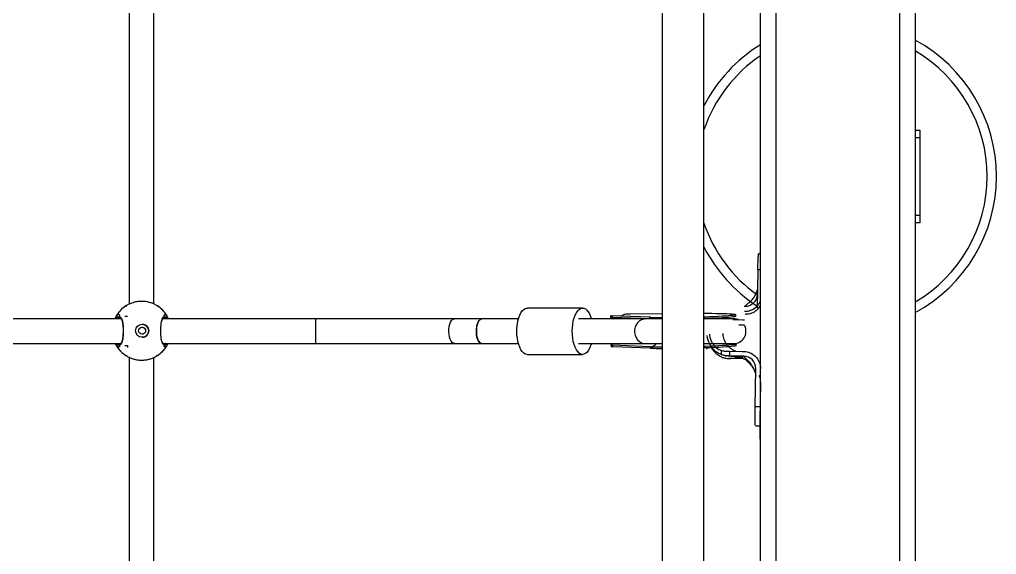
# Model space of a CAD drawing. Header units: millimetres. Extents: x -3365 to 2979, y -3775 to 2808.
# Drawn here: x 850 to 1481, y 314 to 660 of the extents above; entities that cross this region are included whole.
import ezdxf

# ---------------------------------------------------------------- set-up
doc = ezdxf.new("R2010")
doc.units = ezdxf.units.MM
doc.layers.add('DIKOM_ОБЪЕКТ', color=7, linetype='Continuous')

msp = doc.modelspace()

# ---------------------------------------------------------------- linework, layer by layer
at = {"layer": 'DIKOM_ОБЪЕКТ'}
for p, q in [((1338.86, 1308.33), (1338.86, -1291.67)), ((1418.86, -1291.67), (1418.86, 1308.33)), ((1428.86, 1308.33), (1428.86, -1291.67)), ((1328.86, 48.33), (1328.86, 1068.33)), ((1265.36, 1054.33), (1265.36, 62.33)), ((1292.36, 62.33), (1292.36, 1054.33)), ((920.86, 741.47), (920.86, 475.75)), ((936.86, 475.91), (936.86, 741.36)), ((1428.86, 588.33), (1431.86, 588.33)), ((1431.86, 588.33), (1431.86, 583.33)), ((1431.86, 583.33), (1428.86, 583.33)), ((1431.86, 583.33), (1431.86, 533.33)), ((1428.86, 533.33), (1431.86, 533.33)), ((1431.86, 533.33), (1431.86, 528.33)), ((1431.86, 528.33), (1428.86, 528.33)), ((1328.86, 508.38), (1327.69, 508.4)), ((1327.14, 497.98), (1326.71, 473.3)), ((1328.86, 497.95), (1327.14, 497.98)), ((918.75, 474.61), (919.43, 474.69)), ((939.2, 474.62), (939.25, 474.61)), ((939.25, 474.61), (939.25, 474.47)), ((913.56, 467.62), (914.48, 467.86)), ((918.07, 468.11), (919.92, 468.11)), ((943.83, 467.86), (944.69, 467.59)), ((945.01, 468.8), (945.08, 468.45)), ((1213.95, 473.3), (1178.17, 473.3)), ((1231.96, 468.28), (1231.98, 467.28)), ((1257.81, 467.3), (1232.06, 468.29)), ((1257.27, 467.29), (1232.96, 468.23)), ((1232.96, 468.23), (1232.98, 467.23)), ((1257.26, 466.3), (1232.98, 467.23)), ((1265.36, 469.57), (1244.73, 469.31)), ((1257.81, 467.3), (1257.27, 467.29)), ((1257.27, 467.29), (1257.28, 466.3)), ((1312.93, 468.01), (1312.91, 469.01)), ((915.84, 466.3), (642.58, 466.3)), ((914.75, 467.08), (914.87, 467.09)), ((1041.64, 466.3), (942.58, 466.3)), ((943.44, 467.08), (943.52, 467.09)), ((1131.09, 466.3), (1041.64, 466.3)), ((1041.64, 450.3), (1041.64, 466.3)), ((1148.86, 466.3), (1131.09, 466.3)), ((1172.5, 466.3), (1148.86, 466.3)), ((1254.65, 466.3), (1211.21, 466.3)), ((1257.17, 466.3), (1254.65, 466.3)), ((1265.36, 466.3), (1257.52, 466.3)), ((1311.49, 466.3), (1292.36, 466.3)), ((1317.57, 465.46), (1311.09, 465.57)), ((1314.83, 462.51), (1317.51, 462.46)), ((1317.51, 462.46), (1318.51, 462.44)), ((1318.57, 465.44), (1317.57, 465.46)), ((1319.12, 460.7), (1319.25, 460.7)), ((643.07, 450.3), (915.3, 450.3)), ((913.88, 450.44), (914.68, 450.14)), ((914.87, 450.13), (914.69, 450.15)), ((918.07, 449.11), (919.92, 449.11)), ((919.92, 449.11), (919.92, 447.74)), ((943.07, 450.3), (1041.64, 450.3)), ((944.78, 449.71), (943.83, 449.37)), ((943.89, 450.28), (944.62, 450.51)), ((945.08, 448.77), (945.01, 448.43)), ((1041.64, 450.3), (1131.09, 450.3)), ((1131.09, 450.3), (1148.86, 450.3)), ((1148.86, 450.3), (1172.5, 450.3)), ((1211.21, 450.3), (1254.65, 450.3)), ((1232.28, 449.42), (1232.3, 448.41)), ((1257.59, 448.31), (1233.28, 449.25)), ((1233.28, 449.25), (1233.3, 448.25)), ((1257.6, 447.31), (1233.3, 448.25)), ((1254.65, 450.3), (1265.36, 450.3)), ((1257.59, 448.31), (1257.6, 447.31)), ((1292.36, 450.3), (1311.49, 450.3)), ((1313.25, 449.03), (1313.23, 450.03)), ((915, 445.81), (915.26, 445.53)), ((918.75, 442.61), (919.43, 442.53)), ((938.43, 442.53), (939.25, 442.61)), ((939.25, 442.61), (939.25, 442.76)), ((1178.17, 443.3), (1213.95, 443.3)), ((1294.4, 446.77), (1294.39, 447.54)), ((1303.68, 443.1), (1303.73, 445.82)), ((1306.15, 442.5), (1307.14, 442.44)), ((1308.92, 445.37), (1308.87, 442.37)), ((1317, 442.23), (1308.87, 442.37)), ((1308.92, 445.37), (1317.05, 445.23)), ((1318, 442.22), (1317, 442.23)), ((1317.05, 445.23), (1318.05, 445.21)), ((920.86, 441.47), (920.86, 175.74)), ((936.86, 175.91), (936.86, 441.36)), ((1317.74, 440.49), (1309.6, 440.62)), ((1318.01, 440.48), (1317.74, 440.49)), ((1318.01, 440.48), (1318.39, 440.39)), ((1325.42, 409.41), (1325.86, 434.09)), ((1328.85, 425.31), (1328.42, 400.62)), ((1328.42, 409.36), (1325.42, 409.41)), ((1325.61, 397.24), (1328.61, 397.19))]:
    msp.add_line(p, q, dxfattribs=at)
at = {"layer": 'DIKOM_ОБЪЕКТ', "flags": 128}
for points in [[(1171.47, 458.3), (1171.54, 460.59), (1171.78, 462.83), (1172.16, 464.96), (1172.69, 466.93), (1173.34, 468.7), (1174.11, 470.23), (1174.97, 471.48), (1175.91, 472.42), (1176.9, 473.03), (1177.92, 473.29), (1178.17, 473.3)], [(1207.24, 458.3), (1207.32, 460.59), (1207.56, 462.83), (1207.94, 464.96), (1208.46, 466.93), (1209.12, 468.7), (1209.89, 470.23), (1210.75, 471.48), (1211.68, 472.42), (1212.67, 473.03), (1213.69, 473.29), (1214.72, 473.2), (1215.73, 472.76), (1216.7, 471.99), (1217.6, 470.89), (1218.41, 469.5), (1219.13, 467.84), (1219.63, 466.3)], [(1292.36, 469.88), (1294.4, 469.88), (1297.37, 469.87), (1300.16, 469.84), (1302.73, 469.79), (1305.07, 469.74), (1307.14, 469.66), (1308.93, 469.58), (1310.4, 469.48), (1311.54, 469.37), (1312.35, 469.25), (1312.8, 469.12), (1312.9, 468.98), (1312.65, 468.84), (1312.04, 468.69), (1311.08, 468.54), (1309.79, 468.4), (1308.18, 468.25), (1306.27, 468.1), (1304.07, 467.96), (1301.63, 467.83), (1298.95, 467.7), (1296.08, 467.58), (1293.05, 467.48), (1292.36, 467.45)], [(1312.93, 468.01), (1312.92, 467.98), (1312.66, 467.84), (1312.05, 467.69), (1311.1, 467.55), (1309.81, 467.4), (1308.2, 467.25), (1306.28, 467.1), (1304.09, 466.96), (1301.64, 466.83), (1298.97, 466.7), (1296.1, 466.58), (1293.07, 466.48), (1292.36, 466.45)], [(1131.09, 450.3), (1130.32, 450.49), (1129.58, 451.04), (1128.92, 451.93), (1128.36, 453.12), (1127.92, 454.55), (1127.64, 456.16), (1127.51, 457.87), (1127.55, 459.59), (1127.76, 461.26), (1128.12, 462.79), (1128.63, 464.11), (1129.24, 465.15), (1129.94, 465.88), (1130.7, 466.25), (1131.09, 466.3)], [(1148.86, 450.3), (1148.09, 450.49), (1147.35, 451.04), (1146.69, 451.93), (1146.13, 453.12), (1145.7, 454.55), (1145.41, 456.16), (1145.28, 457.87), (1145.33, 459.59), (1145.53, 461.26), (1145.9, 462.79), (1146.4, 464.11), (1147.01, 465.15), (1147.71, 465.88), (1148.47, 466.25), (1148.86, 466.3)], [(1148.86, 466.3), (1148.28, 466.19), (1147.53, 465.73), (1146.85, 464.92), (1146.26, 463.8), (1145.79, 462.42), (1145.47, 460.85), (1145.3, 459.16), (1145.3, 457.43), (1145.47, 455.75), (1145.79, 454.18), (1146.26, 452.8), (1146.85, 451.68), (1147.53, 450.87), (1148.28, 450.4), (1148.86, 450.3)], [(1254.65, 466.3), (1253.5, 466.19), (1252, 465.73), (1250.64, 464.92), (1249.46, 463.8), (1248.52, 462.42), (1247.87, 460.85), (1247.54, 459.16), (1247.54, 457.43), (1247.87, 455.75), (1248.52, 454.18), (1249.46, 452.8), (1250.64, 451.68), (1252, 450.87), (1253.5, 450.4), (1254.65, 450.3)], [(1178.17, 443.3), (1177.92, 443.31), (1176.9, 443.57), (1175.91, 444.18), (1174.97, 445.12), (1174.11, 446.37), (1173.34, 447.9), (1172.69, 449.67), (1172.16, 451.64), (1171.78, 453.77), (1171.54, 456.01), (1171.47, 458.3)], [(1219.63, 450.3), (1219.13, 448.76), (1218.41, 447.1), (1217.6, 445.71), (1216.7, 444.61), (1215.73, 443.84), (1214.72, 443.4), (1213.69, 443.31), (1212.67, 443.57), (1211.68, 444.18), (1210.75, 445.12), (1209.89, 446.37), (1209.12, 447.9), (1208.46, 449.67), (1207.94, 451.64), (1207.56, 453.77), (1207.32, 456.01), (1207.24, 458.3)], [(1312.25, 450.34), (1312.67, 450.27), (1313.12, 450.14), (1313.22, 450), (1312.97, 449.86), (1312.36, 449.71), (1311.4, 449.56), (1310.11, 449.41), (1308.5, 449.27), (1306.59, 449.12), (1304.39, 448.98), (1301.95, 448.85), (1299.27, 448.72), (1296.4, 448.6), (1293.37, 448.49), (1292.36, 448.46)], [(1313.25, 449.03), (1313.24, 449), (1312.98, 448.86), (1312.37, 448.71), (1311.42, 448.56), (1310.13, 448.42), (1308.52, 448.27), (1306.6, 448.12), (1304.41, 447.98), (1301.96, 447.85), (1299.29, 447.72), (1296.42, 447.6), (1293.39, 447.5), (1292.36, 447.46)]]:
    msp.add_lwpolyline(points, dxfattribs=at)
at = {"layer": 'DIKOM_ОБЪЕКТ'}
for centre, radius in [((929.36, 458.61), 4.25), ((929.32, 458.61), 2.25)]:
    msp.add_circle(centre, radius, dxfattribs=at)
for centre, radius, start, end in [((1381.36, 558.33), 100, 298.35935, 61.64065), ((1381.36, 558.33), 100, 121.66824, 152.87325), ((1381.36, 558.33), 94, 300.35254, 59.64746), ((1381.36, 558.33), 94, 123.95286, 161.22833), ((1381.36, 558.33), 94, 198.77167, 234.5643), ((1381.36, 558.33), 100, 207.12675, 236.56463), ((929, 458.62), 19, 122.64945, 147.3565), ((929, 458.61), 19, 32.64608, 57.34917), ((929.07, 458.61), 18.68, 144.38895, 149.42444), ((929.33, 458.5), 17.55, 144.9903, 147.78447), ((928.54, 458.21), 18.08, 32.26235, 34.97617), ((929.18, 458.69), 18.54, 30.55252, 35.62712), ((1267.77, 771.44), 304.33, 268.02265, 269.54607), ((929.36, 458.61), 4.25, 359.9989, 89.99467), ((1311.49, 458.3), 8, 64.18387, 90), ((1311.49, 458.3), 8, 270, 25.04052), ((929.36, 458.61), 4.25, 269.9979, 0.00692), ((929.12, 458.64), 18.73, 210.5825, 215.60411), ((929, 458.61), 19, 212.6435, 237.35055), ((929.21, 458.65), 17.41, 212.20888, 215.02517), ((929, 458.61), 19, 302.65083, 327.35392), ((928.66, 458.93), 17.93, 325.00837, 327.74428), ((929.14, 458.56), 18.59, 324.37978, 329.44058), ((1257.08, 454.79), 6.5, 274.44847, 316.27092), ((1268.01, 749.79), 301.66, 268.0191, 269.49521), ((1268, 747.52), 300.39, 268.01576, 269.49489), ((1317.87, 434.23), 7.99, 359.00127, 89.07703)]:
    msp.add_arc(centre, radius, start, end, dxfattribs=at)
for points, knots in [([(1327.14, 497.98), (1327.15, 498.06), (1327.16, 498.47), (1327.21, 500.13), (1327.29, 502.46), (1327.39, 504.86), (1327.48, 506.56), (1327.57, 507.73), (1327.64, 508.35), (1327.68, 508.34), (1327.69, 508.33)], [0, 0, 0, 0, 0.012931, 0.064675, 0.272862, 0.428048, 0.587734, 0.74292, 0.902606, 1, 1, 1, 1]), ([(1326.76, 485.23), (1326.74, 485.12), (1326.68, 484.89), (1326.53, 484.35), (1326.27, 483.52), (1325.66, 482.02), (1324.28, 479.57), (1322.44, 477.46), (1320.51, 475.95), (1319.49, 474.98), (1318.76, 474.39), (1318.35, 474.27), (1318.23, 474.23)], [0, 0, 0, 0, 0.026525, 0.060818, 0.100472, 0.181749, 0.347934, 0.657901, 0.807316, 0.910556, 0.972548, 1, 1, 1, 1]), ([(1326.71, 482.03), (1326.7, 481.81), (1326.65, 480.69), (1326.08, 478.71), (1324.53, 476.47), (1322.31, 474.87), (1320.2, 474.22), (1318.93, 474.19), (1318.57, 474.18)], [0, 0, 0, 0, 0.054132, 0.268336, 0.482524, 0.697287, 0.911981, 1, 1, 1, 1]), ([(918.7, 474.55), (918.57, 474.48), (917.79, 474.02), (916.48, 472.95), (914.84, 471.36), (913.43, 469.57), (912.35, 467.88), (911.85, 466.75), (911.65, 466.3)], [0, 0, 0, 0, 0.038969, 0.24813, 0.45637, 0.663078, 0.867026, 1, 1, 1, 1]), ([(938.82, 474.88), (938.16, 475.24), (936.83, 475.99), (934.65, 476.8), (932.36, 477.36), (929.97, 477.64), (927.53, 477.61), (925.07, 477.26), (922.64, 476.57), (920.52, 475.69), (919.29, 474.92), (918.79, 474.61)], [0, 0, 0, 0, 0.107106, 0.217059, 0.328821, 0.442378, 0.557757, 0.675059, 0.794452, 0.916225, 1, 1, 1, 1]), ([(939.27, 474.57), (939.13, 474.68), (938.99, 474.79), (938.83, 474.87), (938.82, 474.88)], [0, 0, 0, 0, 0.962907, 1, 1, 1, 1]), ([(945.03, 468.81), (945.01, 468.84), (944.65, 469.47), (943.77, 470.61), (942.34, 472.2), (940.84, 473.54), (939.75, 474.26), (939.27, 474.57)], [0, 0, 0, 0, 0.012223, 0.2647, 0.524835, 0.791506, 1, 1, 1, 1]), ([(1318.51, 471.18), (1318.6, 471.18), (1319.02, 471.18), (1320.69, 471.27), (1323.48, 472.02), (1326.51, 474.2), (1328.38, 476.44), (1328.77, 477.95), (1328.86, 478.26)], [0, 0, 0, 0, 0.019069, 0.095395, 0.373315, 0.651246, 0.92794, 1, 1, 1, 1]), ([(1319.25, 469.43), (1319.34, 469.43), (1319.76, 469.43), (1321.43, 469.52), (1324.18, 470.29), (1327.15, 472.24), (1328.34, 474.12), (1328.86, 474.94)], [0, 0, 0, 0, 0.021961, 0.10986, 0.42994, 0.749996, 1, 1, 1, 1]), ([(912.07, 466.3), (912.5, 466.85), (912.99, 467.49), (913.49, 467.6), (913.56, 467.62)], [0, 0, 0, 0, 0.858399, 1, 1, 1, 1]), ([(913.89, 469.49), (913.98, 469.33), (914.17, 469.02), (914.69, 468.72), (914.95, 468.57)], [0, 0, 0, 0, 0.496574, 1, 1, 1, 1]), ([(914.95, 468.57), (914.69, 468.72), (914.17, 469.02), (913.98, 469.33), (913.89, 469.49)], [0, 0, 0, 0, 0.49648, 1, 1, 1, 1]), ([(914.95, 467.1), (914.89, 467.1), (914.76, 467.12), (914.59, 467.22), (914.46, 467.36), (914.4, 467.53), (914.4, 467.69), (914.44, 467.8), (914.47, 467.85), (914.48, 467.86)], [0, 0, 0, 0, 0.177609, 0.355517, 0.528409, 0.689325, 0.838812, 0.983098, 1, 1, 1, 1]), ([(914.48, 467.86), (914.45, 467.81), (914.41, 467.72), (914.4, 467.55), (914.44, 467.4), (914.54, 467.26), (914.68, 467.16), (914.82, 467.1), (914.92, 467.1), (914.95, 467.1)], [0, 0, 0, 0, 0.14536, 0.290778, 0.434657, 0.582178, 0.738601, 0.906188, 1, 1, 1, 1]), ([(914.48, 467.86), (914.86, 467.73), (915.66, 467.45), (916.49, 465.71), (916.91, 463.45), (917.12, 460.88), (917.17, 458.12), (917.05, 455.07), (916.71, 452.43), (916.07, 450.48), (915.27, 449.54), (914.68, 449.41), (914.48, 449.37)], [0, 0, 0, 0, 0.111433, 0.229361, 0.339015, 0.410112, 0.516712, 0.623258, 0.729394, 0.834804, 0.941415, 1, 1, 1, 1]), ([(941.85, 464.55), (941.88, 464.78), (942.03, 465.83), (942.56, 467.05), (943.25, 467.76), (943.72, 467.84), (943.83, 467.86)], [0, 0, 0, 0, 0.102771, 0.487507, 0.879926, 1, 1, 1, 1]), ([(944.25, 469.49), (944.18, 469.33), (944.05, 469.02), (943.58, 468.72), (943.35, 468.57)], [0, 0, 0, 0, 0.496572, 1, 1, 1, 1]), ([(944.25, 469.49), (944.18, 469.33), (944.05, 469.02), (943.58, 468.72), (943.35, 468.57)], [0, 0, 0, 0, 0.496572, 1, 1, 1, 1]), ([(943.83, 467.86), (943.85, 467.81), (943.9, 467.72), (943.9, 467.55), (943.86, 467.4), (943.77, 467.26), (943.63, 467.16), (943.48, 467.1), (943.39, 467.1), (943.35, 467.1)], [0, 0, 0, 0, 0.145366, 0.290778, 0.434633, 0.58216, 0.73859, 0.906184, 1, 1, 1, 1]), ([(943.48, 467.12), (943.5, 467.12), (943.59, 467.13), (943.72, 467.22), (943.84, 467.36), (943.9, 467.53), (943.9, 467.69), (943.86, 467.8), (943.83, 467.85), (943.83, 467.86)], [0, 0, 0, 0, 0.067275, 0.268986, 0.465113, 0.647656, 0.817235, 0.980826, 1, 1, 1, 1]), ([(944.69, 467.59), (944.78, 467.57), (945.22, 467.47), (945.66, 466.82), (946.01, 466.3)], [0, 0, 0, 0, 0.199281, 1, 1, 1, 1]), ([(946.35, 466.3), (946.23, 466.59), (945.86, 467.46), (945.36, 468.27), (945.03, 468.81)], [0, 0, 0, 0, 0.331455, 1, 1, 1, 1]), ([(1232, 467.28), (1231.99, 467.28), (1231.9, 467.28), (1232.25, 467.16), (1232.87, 466.83), (1233.41, 466.44), (1233.61, 466.3)], [0, 0, 0, 0, 0.034147, 0.419009, 0.784841, 1, 1, 1, 1]), ([(1232.06, 468.28), (1232.11, 468.28), (1232.22, 468.27), (1232.69, 468.25), (1232.96, 468.23)], [0, 0, 0, 0, 0.436825, 1, 1, 1, 1]), ([(1232.98, 467.23), (1232.66, 467.25), (1232.21, 467.28), (1232.13, 467.28), (1232.11, 467.28)], [0, 0, 0, 0, 0.703379, 1, 1, 1, 1]), ([(1244.73, 469.31), (1244.17, 469.3), (1243.04, 469.29), (1241.47, 469.2), (1240.26, 468.93), (1239.57, 468.53), (1239.46, 468.14), (1239.42, 468.01)], [0, 0, 0, 0, 0.2271, 0.454241, 0.678873, 0.89439, 1, 1, 1, 1]), ([(914.77, 467.06), (914.44, 467.06), (913.91, 467.06), (913.38, 466.5), (913.19, 466.3)], [0, 0, 0, 0, 0.633446, 1, 1, 1, 1]), ([(914.96, 467.06), (915.02, 467.05), (915.22, 467.02), (915.54, 466.76), (915.94, 466.2), (916.3, 465.36), (916.58, 464.25), (916.79, 462.92), (916.92, 461.44), (916.99, 460.13), (916.99, 459.34), (916.99, 459.08)], [0, 0, 0, 0, 0.05631, 0.183682, 0.303647, 0.431188, 0.558268, 0.683796, 0.812733, 0.940876, 1, 1, 1, 1]), ([(929.27, 460.85), (929.48, 460.84), (929.94, 460.81), (930.59, 460.48), (931.13, 459.96), (931.46, 459.3), (931.5, 458.83), (931.52, 458.61)], [0, 0, 0, 0, 0.181238, 0.388199, 0.601197, 0.818585, 1, 1, 1, 1]), ([(942.2, 451.4), (942.09, 451.66), (941.76, 452.48), (941.57, 454.45), (941.43, 457.06), (941.42, 459.83), (941.52, 462.61), (941.76, 463.97), (941.85, 464.55)], [0, 0, 0, 0, 0.095456, 0.303916, 0.44056, 0.645596, 0.850389, 1, 1, 1, 1]), ([(941.96, 464.35), (942.01, 464.58), (942.12, 465.21), (942.39, 465.99), (942.74, 466.65), (943.12, 467), (943.33, 467.13), (943.47, 467.1), (943.48, 467.1)], [0, 0, 0, 0, 0.124984, 0.336781, 0.549202, 0.760542, 0.983633, 1, 1, 1, 1]), ([(944.99, 466.3), (944.83, 466.48), (944.36, 467.05), (943.88, 467.05), (943.56, 467.04)], [0, 0, 0, 0, 0.319435, 1, 1, 1, 1]), ([(1307.71, 466.31), (1307.72, 466.32), (1307.92, 466.5), (1307.96, 466.55), (1307.88, 466.57), (1307.88, 466.57)], [0, 0, 0, 0, 0.068746, 0.97572, 1, 1, 1, 1]), ([(1318.23, 465.5), (1318.21, 465.49), (1318.08, 465.44), (1317.95, 465.45), (1317.84, 465.45)], [0, 0, 0, 0, 0.122147, 1, 1, 1, 1]), ([(916.99, 459.08), (917, 458.79), (917.01, 457.94), (916.96, 456.55), (916.86, 454.99), (916.69, 453.57), (916.44, 452.35), (916.12, 451.38), (915.73, 450.68), (915.31, 450.27), (915.04, 450.11), (914.87, 450.13), (914.85, 450.13)], [0, 0, 0, 0, 0.063292, 0.180363, 0.296848, 0.412181, 0.527059, 0.639981, 0.752369, 0.864578, 0.982618, 1, 1, 1, 1]), ([(931.52, 458.61), (931.5, 458.36), (931.45, 457.87), (931.08, 457.2), (930.52, 456.69), (929.88, 456.39), (929.44, 456.39), (929.27, 456.39)], [0, 0, 0, 0, 0.209717, 0.419296, 0.633119, 0.850555, 1, 1, 1, 1]), ([(1303.68, 443.1), (1303.25, 443.28), (1301.58, 443.95), (1299.47, 445.5), (1297.57, 447.64), (1296.27, 449.64), (1295.24, 451.9), (1294.66, 453.92), (1294.46, 455.14), (1294.4, 455.5)], [0, 0, 0, 0, 0.086553, 0.335513, 0.475718, 0.615988, 0.773998, 0.932064, 1, 1, 1, 1]), ([(1295.88, 456.32), (1295.97, 455.68), (1296.18, 454.19), (1296.99, 452.01), (1298.21, 449.86), (1300.03, 447.75), (1301.99, 446.42), (1303.4, 445.93), (1303.73, 445.82)], [0, 0, 0, 0, 0.139461, 0.321211, 0.497389, 0.673367, 0.923692, 1, 1, 1, 1]), ([(1312.86, 445.3), (1312.76, 445.34), (1312.35, 445.5), (1311.42, 445.93), (1310.18, 446.68), (1308.77, 447.79), (1307.39, 449.27), (1306.22, 451.02), (1305.18, 453.38), (1304.69, 455.34), (1304.69, 456.63), (1304.69, 456.74)], [0, 0, 0, 0, 0.025898, 0.107945, 0.207581, 0.326329, 0.465491, 0.60968, 0.74394, 0.978138, 1, 1, 1, 1]), ([(911.93, 450.3), (911.96, 450.22), (912.26, 449.53), (913.02, 448.3), (913.9, 447), (914.51, 446.35), (914.65, 446.2)], [0, 0, 0, 0, 0.051899, 0.456627, 0.876774, 1, 1, 1, 1]), ([(913.36, 449.76), (913.24, 449.79), (913.01, 449.83), (912.79, 450.15), (912.68, 450.3)], [0, 0, 0, 0, 0.526166, 1, 1, 1, 1]), ([(914.48, 449.37), (914.43, 449.36), (914.08, 449.34), (913.7, 449.56), (913.36, 449.76)], [0, 0, 0, 0, 0.120954, 1, 1, 1, 1]), ([(914.95, 448.65), (914.69, 448.5), (914.17, 448.2), (913.98, 447.89), (913.89, 447.74)], [0, 0, 0, 0, 0.496482, 1, 1, 1, 1]), ([(913.89, 447.74), (913.98, 447.89), (914.17, 448.2), (914.69, 448.5), (914.95, 448.65)], [0, 0, 0, 0, 0.496572, 1, 1, 1, 1]), ([(914.48, 449.37), (914.45, 449.41), (914.41, 449.51), (914.4, 449.67), (914.44, 449.83), (914.54, 449.96), (914.68, 450.07), (914.82, 450.12), (914.92, 450.13), (914.95, 450.13)], [0, 0, 0, 0, 0.145356, 0.290771, 0.434646, 0.582163, 0.738581, 0.9062, 1, 1, 1, 1]), ([(914.95, 450.13), (914.89, 450.12), (914.76, 450.11), (914.59, 450.01), (914.46, 449.87), (914.4, 449.7), (914.4, 449.53), (914.44, 449.42), (914.47, 449.37), (914.48, 449.37)], [0, 0, 0, 0, 0.177605, 0.355457, 0.528427, 0.68934, 0.838824, 0.983005, 1, 1, 1, 1]), ([(943.83, 449.37), (943.77, 449.37), (943.31, 449.44), (942.66, 449.86), (942.32, 451), (942.2, 451.4)], [0, 0, 0, 0, 0.078543, 0.67904, 1, 1, 1, 1]), ([(943.32, 450.18), (943.26, 450.19), (943.09, 450.23), (942.78, 450.54), (942.47, 451.03), (942.32, 451.5), (942.26, 451.68)], [0, 0, 0, 0, 0.180986, 0.503844, 0.809032, 1, 1, 1, 1]), ([(942.37, 445.16), (942.63, 445.41), (943.43, 446.18), (944.32, 447.28), (944.86, 448.18), (945.01, 448.43)], [0, 0, 0, 0, 0.252579, 0.792659, 1, 1, 1, 1]), ([(943.35, 450.13), (943.37, 450.12), (943.43, 450.11), (943.5, 450.15), (943.56, 450.17)], [0, 0, 0, 0, 0.21823, 1, 1, 1, 1]), ([(943.35, 450.13), (943.42, 450.12), (943.55, 450.11), (943.72, 450.01), (943.84, 449.87), (943.9, 449.7), (943.9, 449.53), (943.86, 449.42), (943.83, 449.37), (943.83, 449.37)], [0, 0, 0, 0, 0.177724, 0.355491, 0.528473, 0.689396, 0.838891, 0.983004, 1, 1, 1, 1]), ([(943.83, 449.37), (943.85, 449.41), (943.9, 449.51), (943.9, 449.67), (943.86, 449.83), (943.77, 449.96), (943.63, 450.07), (943.48, 450.12), (943.39, 450.13), (943.35, 450.13)], [0, 0, 0, 0, 0.145362, 0.290771, 0.434622, 0.582145, 0.73857, 0.906196, 1, 1, 1, 1]), ([(943.35, 448.65), (943.58, 448.5), (944.05, 448.2), (944.18, 447.89), (944.25, 447.74)], [0, 0, 0, 0, 0.496484, 1, 1, 1, 1]), ([(943.35, 448.65), (943.58, 448.5), (944.05, 448.2), (944.18, 447.89), (944.25, 447.74)], [0, 0, 0, 0, 0.496484, 1, 1, 1, 1]), ([(945.49, 450.3), (945.36, 450.11), (945.12, 449.77), (944.89, 449.73), (944.78, 449.71)], [0, 0, 0, 0, 0.574342, 1, 1, 1, 1]), ([(945.01, 448.43), (945.26, 448.81), (945.66, 449.41), (945.95, 450.06), (946.05, 450.3)], [0, 0, 0, 0, 0.639457, 1, 1, 1, 1]), ([(1233.32, 450.3), (1233.27, 450.26), (1232.88, 449.94), (1232.43, 449.63), (1232.2, 449.38), (1232.45, 449.29), (1233.01, 449.26), (1233.28, 449.25)], [0, 0, 0, 0, 0.037358, 0.288346, 0.523566, 0.764084, 1, 1, 1, 1]), ([(1233.3, 448.25), (1232.99, 448.26), (1232.42, 448.28), (1232.35, 448.37), (1232.32, 448.41)], [0, 0, 0, 0, 0.523121, 1, 1, 1, 1]), ([(1296, 450.4), (1296.09, 450.1), (1296.46, 448.95), (1297.53, 447.04), (1299.23, 444.82), (1301.5, 442.76), (1303.38, 441.88), (1304.4, 441.4)], [0, 0, 0, 0, 0.074454, 0.284644, 0.509715, 0.734574, 1, 1, 1, 1]), ([(915.26, 445.53), (915.39, 445.37), (916.02, 444.67), (917.19, 443.67), (918.29, 442.94), (918.79, 442.61)], [0, 0, 0, 0, 0.134316, 0.610917, 1, 1, 1, 1]), ([(919.18, 442.35), (919.84, 441.98), (921.17, 441.24), (923.35, 440.43), (925.64, 439.86), (928.03, 439.59), (930.47, 439.62), (932.93, 439.97), (935.36, 440.65), (937.5, 441.55), (938.75, 442.33), (939.27, 442.66)], [0, 0, 0, 0, 0.106717, 0.216262, 0.327611, 0.440748, 0.5557, 0.672562, 0.791514, 0.912844, 1, 1, 1, 1]), ([(939.27, 442.66), (939.41, 442.73), (940.2, 443.2), (941.26, 444.03), (942.08, 444.87), (942.37, 445.16)], [0, 0, 0, 0, 0.116093, 0.692543, 1, 1, 1, 1]), ([(1307.78, 442.39), (1307.09, 442.42), (1305.68, 442.49), (1304.35, 442.9), (1303.68, 443.1)], [0, 0, 0, 0, 0.492132, 1, 1, 1, 1]), ([(1303.73, 445.82), (1303.81, 445.79), (1304.21, 445.67), (1304.94, 445.51), (1305.78, 445.42), (1306.97, 445.39), (1307.96, 445.38), (1308.78, 445.37), (1308.92, 445.37)], [0, 0, 0, 0, 0.048336, 0.242049, 0.435722, 0.532418, 0.919399, 1, 1, 1, 1]), ([(1307.77, 442.39), (1309.06, 442.3), (1311.51, 442.14), (1314.39, 441.9), (1316.36, 441.67), (1317.39, 441.45), (1317.43, 441.25), (1316.53, 441.07), (1314.72, 440.91), (1312.03, 440.76), (1309.72, 440.68), (1308.5, 440.64)], [0, 0, 0, 0, 0.131391, 0.248906, 0.355456, 0.45492, 0.552029, 0.650023, 0.755076, 0.870824, 1, 1, 1, 1]), ([(1307.77, 442.39), (1307.89, 442.38), (1309.17, 442.29), (1311.8, 442.12), (1313.73, 441.95), (1314.56, 441.86), (1314.61, 441.86), (1314.65, 441.85), (1314.69, 441.85), (1314.73, 441.85), (1314.77, 441.84), (1314.82, 441.84), (1314.86, 441.83), (1314.91, 441.83), (1314.95, 441.82), (1315, 441.82), (1315.05, 441.81), (1315.1, 441.81), (1315.14, 441.8), (1315.19, 441.8), (1315.24, 441.79), (1315.29, 441.78), (1315.34, 441.78), (1315.4, 441.77), (1315.45, 441.76), (1315.55, 441.75), (1315.91, 441.71), (1316.6, 441.61), (1317.23, 441.46), (1317.27, 441.36), (1317.29, 441.31)], [0, 0, 0, 0, 0.025967, 0.268124, 0.493527, 0.497246, 0.501042, 0.504922, 0.508888, 0.512938, 0.517083, 0.521315, 0.525637, 0.53006, 0.534578, 0.539198, 0.543917, 0.548749, 0.553686, 0.558738, 0.563902, 0.569192, 0.574603, 0.580143, 0.585814, 0.591623, 0.614864, 0.707935, 0.858527, 1, 1, 1, 1]), ([(1308.87, 442.37), (1308.77, 442.37), (1308.41, 442.38), (1308.05, 442.38), (1307.79, 442.39)], [0, 0, 0, 0, 0.256293, 1, 1, 1, 1]), ([(1317.78, 442.11), (1317.78, 442.11), (1317.78, 442.11), (1317.8, 442.1), (1317.83, 442.09), (1317.88, 442.06), (1317.95, 442.03), (1318.06, 441.98), (1318.28, 441.84), (1318.99, 441.17), (1319.94, 440.14), (1321.51, 438.54), (1322.98, 436.67), (1324.38, 434.36), (1325.2, 432.17), (1325.61, 430.66), (1325.74, 429.79), (1325.77, 429.53)], [0, 0, 0, 0, 0.00421, 0.00799, 0.011411, 0.014924, 0.019062, 0.023936, 0.034193, 0.061411, 0.196471, 0.319051, 0.499606, 0.655852, 0.817605, 0.94505, 1, 1, 1, 1]), ([(1318.05, 445.21), (1318.14, 445.21), (1318.56, 445.2), (1320.21, 445.06), (1322.95, 444.21), (1325.97, 441.97), (1328.06, 438.86), (1328.83, 436.04), (1328.85, 434.43), (1328.85, 434.04)], [0, 0, 0, 0, 0.014807, 0.074098, 0.288779, 0.503456, 0.718039, 0.933088, 1, 1, 1, 1]), ([(1304.4, 441.4), (1305.06, 441.19), (1306.39, 440.76), (1307.8, 440.68), (1308.52, 440.64)], [0, 0, 0, 0, 0.491645, 1, 1, 1, 1]), ([(1317.29, 441.31), (1317.2, 441.26), (1317.1, 441.21), (1316.8, 441.15), (1316.55, 441.11), (1316.19, 441.06), (1315.86, 441.03), (1315.76, 441.02), (1315.72, 441.01), (1315.67, 441.01), (1315.62, 441), (1315.58, 441), (1315.53, 440.99), (1315.49, 440.99), (1315.44, 440.99), (1315.4, 440.98), (1315.35, 440.98), (1315.31, 440.97), (1315.27, 440.97), (1315.23, 440.97), (1315.19, 440.96), (1315.15, 440.96), (1315.11, 440.96), (1315.07, 440.95), (1315.03, 440.95), (1314.99, 440.95), (1314.95, 440.95), (1314.17, 440.89), (1312.37, 440.78), (1309.84, 440.7), (1308.62, 440.65), (1308.5, 440.64)], [0, 0, 0, 0, 0.15708, 0.16498, 0.213616, 0.316999, 0.342813, 0.349272, 0.355572, 0.361722, 0.367734, 0.373606, 0.379345, 0.384957, 0.390441, 0.395805, 0.401052, 0.406186, 0.411206, 0.416113, 0.420916, 0.425618, 0.430221, 0.434722, 0.439124, 0.443439, 0.447653, 0.451785, 0.702168, 0.971159, 1, 1, 1, 1]), ([(1308.52, 440.64), (1308.62, 440.64), (1308.98, 440.63), (1309.34, 440.63), (1309.6, 440.62)], [0, 0, 0, 0, 0.256191, 1, 1, 1, 1]), ([(1318.39, 440.39), (1318.48, 440.38), (1319.04, 440.27), (1319.79, 439.42), (1320.54, 438.67), (1321.37, 437.84), (1322.48, 436.77), (1323.66, 435.21), (1324.28, 434.13), (1324.62, 433.53)], [0, 0, 0, 0, 0.028275, 0.180246, 0.292572, 0.38913, 0.553754, 0.754236, 1, 1, 1, 1]), ([(1328.86, 427.42), (1328.69, 427.99), (1328.48, 428.76), (1328.09, 429.45), (1327.98, 429.63)], [0, 0, 0, 0, 0.738872, 1, 1, 1, 1]), ([(1325.61, 397.31), (1325.6, 397.29), (1325.57, 397.23), (1325.52, 397.71), (1325.46, 398.74), (1325.43, 400.32), (1325.4, 402.39), (1325.39, 405.3), (1325.41, 407.86), (1325.42, 409.41)], [0, 0, 0, 0, 0.053035, 0.199578, 0.341992, 0.488534, 0.630948, 0.77749, 1, 1, 1, 1]), ([(1328.42, 400.62), (1328.42, 400.55), (1328.41, 400.16), (1328.4, 398.54), (1328.4, 396.15), (1328.4, 393.5), (1328.43, 391.47), (1328.47, 389.91), (1328.52, 388.88), (1328.58, 388.4), (1328.65, 388.48), (1328.74, 389.17), (1328.8, 390.04), (1328.85, 390.83), (1328.86, 391.03)], [0, 0, 0, 0, 0.007613, 0.038075, 0.160528, 0.259764, 0.361877, 0.461113, 0.563226, 0.662461, 0.764574, 0.863809, 0.965922, 1, 1, 1, 1])]:
    msp.add_open_spline(points, degree=3, knots=knots, dxfattribs=at)

doc.saveas('drawing.dxf')
